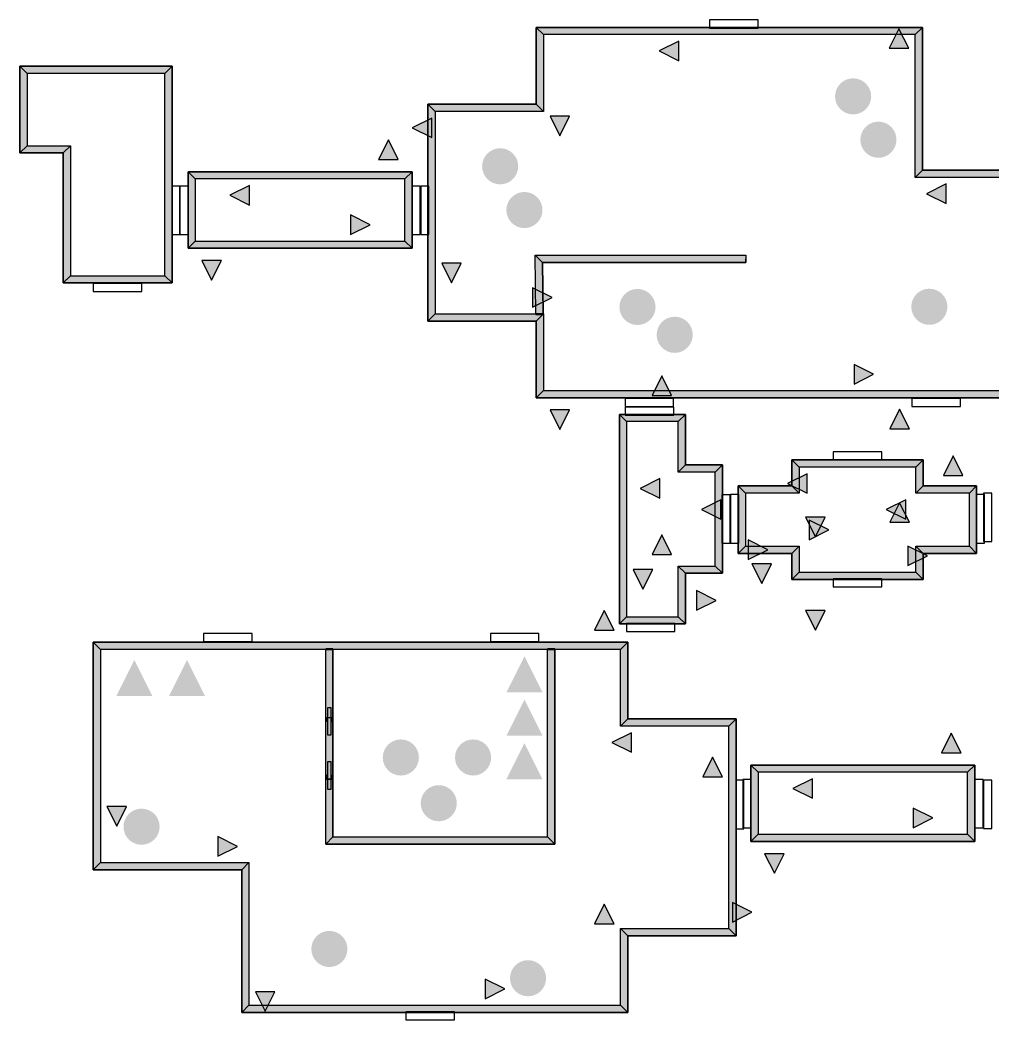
# Model space of a CAD drawing. Extents: x 261 to 36843, y 102 to 36209.
# Drawn here: x 261 to 13716, y 22369 to 36209 of the extents above; entities that cross this region are included whole.
import ezdxf

# ---------------------------------------------------------------- set-up
doc = ezdxf.new("R2010")
doc.units = 0
doc.header["$LTSCALE"] = 432.8
doc.header["$MEASUREMENT"] = 0
doc.layers.get('0').update_dxf_attribs({"linetype": 'CONTINUOUS'})
doc.layers.add('建筑围护', color=7, linetype='CONTINUOUS')

msp = doc.modelspace()

# ---------------------------------------------------------------- hatches: boundary and pattern name
for color, points in [(13, [(11544, 35152, -1), (12044, 35152, -1)]), (13, [(11894, 34552, -1), (12394, 34552, -1)]), (53, [(6658, 34184, -1), (7158, 34184, -1)]), (13, [(6994, 33579, -1), (7494, 33579, -1)]), (13, [(8559, 32237, -1), (9059, 32237, -1)]), (53, [(12599, 32240, -1), (13099, 32240, -1)]), (13, [(9074, 31852, -1), (9574, 31852, -1)]), (133, [(2094, 26852), (1844, 27352), (1594, 26852)]), (133, [(2823, 26852), (2573, 27352), (2323, 26852)]), (133, [(7494, 26902), (7244, 27402), (6994, 26902)]), (133, [(7494, 26302), (7244, 26802), (6994, 26302)]), (13, [(5283, 26002, -1), (5783, 26002, -1)]), (13, [(6283, 26002, -1), (6783, 26002, -1)]), (133, [(7494, 25702), (7244, 26202), (6994, 25702)]), (13, [(5808, 25369, -1), (6308, 25369, -1)]), (13, [(1694, 25044, -1), (2194, 25044, -1)]), (13, [(4294, 23352, -1), (4794, 23352, -1)]), (13, [(7044, 22947, -1), (7544, 22947, -1)])]:
    msp.add_hatch(color=color).paths.add_polyline_path(points)
at = {"layer": '建筑围护'}
for color, points in [(253, [(12653, 36006), (7508, 36006), (7408, 36106), (12753, 36106)]), (253, [(7508, 36006), (7508, 34943), (7408, 35043), (7408, 36106)]), (252, [(12427, 35817), (12563, 35817), (12427, 36088), (12292, 35817)]), (253, [(12653, 34031), (12653, 36006), (12753, 36106), (12753, 34131)]), (252, [(9382, 35780), (9382, 35916), (9111, 35780), (9382, 35645)]), (253, [(2266, 35469), (361, 35469), (261, 35569), (2366, 35569)]), (253, [(361, 35469), (361, 34469), (261, 34369), (261, 35569)]), (253, [(2266, 32669), (2266, 35469), (2366, 35569), (2366, 32569)]), (253, [(7508, 34943), (6008, 34943), (5908, 35043), (7408, 35043)]), (253, [(6008, 34943), (6008, 32143), (5908, 32043), (5908, 35043)]), (252, [(5960, 34717), (5960, 34852), (5689, 34717), (5960, 34581)]), (252, [(7734, 34876), (7599, 34876), (7734, 34605), (7870, 34876)]), (253, [(361, 34469), (961, 34469), (861, 34369), (261, 34369)]), (253, [(961, 34469), (961, 32669), (861, 32569), (861, 34369)]), (252, [(5362, 34278), (5497, 34278), (5362, 34549), (5226, 34278)]), (253, [(5588, 34009), (2688, 34009), (2588, 34109), (5688, 34109)]), (253, [(2688, 34009), (2688, 33150), (2588, 33050), (2588, 34109)]), (253, [(5588, 33150), (5588, 34009), (5688, 34109), (5688, 33050)]), (253, [(14708, 34031), (12653, 34031), (12753, 34131), (14808, 34131)]), (252, [(3439, 33783), (3439, 33919), (3168, 33783), (3439, 33648)]), (252, [(13082, 33805), (13082, 33941), (12811, 33805), (13082, 33670)]), (252, [(4836, 33376), (4836, 33240), (5107, 33376), (4836, 33511)]), (253, [(2688, 33150), (5588, 33150), (5688, 33050), (2588, 33050)]), (253, [(7393, 32952), (10308, 32952), (10308, 32902), (10308, 32852), (7494, 32852)]), (253, [(7401, 32143), (7393, 32952), (7494, 32852), (7501, 32143)]), (252, [(2914, 32881), (2778, 32881), (2914, 32610), (3049, 32881)]), (252, [(6234, 32844), (6099, 32844), (6234, 32573), (6370, 32844)]), (253, [(961, 32669), (2266, 32669), (2366, 32569), (861, 32569)]), (252, [(7357, 32369), (7357, 32233), (7628, 32369), (7357, 32504)]), (253, [(6008, 32143), (7508, 32143), (7408, 32043), (5908, 32043)]), (253, [(7501, 32143), (7401, 32143), (7401, 32133), (7501, 32133)]), (253, [(7508, 32143), (7508, 31079), (7408, 30979), (7408, 32043)]), (252, [(11807, 31305), (11807, 31170), (12078, 31305), (11807, 31441)]), (252, [(9146, 31013), (9281, 31013), (9146, 31284), (9010, 31013)]), (253, [(7508, 31079), (14708, 31079), (14808, 30979), (7408, 30979)]), (252, [(7734, 30813), (7599, 30813), (7734, 30542), (7870, 30813)]), (253, [(9372, 30651), (8659, 30651), (8559, 30751), (9472, 30751)]), (253, [(8659, 30651), (8659, 27951), (8559, 27851), (8559, 30751)]), (253, [(9372, 29951), (9372, 30651), (9472, 30751), (9472, 30051)]), (252, [(12437, 30552), (12572, 30552), (12437, 30822), (12301, 30552)]), (252, [(13178, 29905), (13314, 29905), (13178, 30175), (13043, 29905)]), (253, [(9886, 29951), (9372, 29951), (9472, 30051), (9986, 30051)]), (253, [(9886, 28651), (9886, 29951), (9986, 30051), (9986, 28551)]), (253, [(12662, 30020), (11046, 30020), (10946, 30120), (12762, 30120)]), (253, [(11046, 30020), (11046, 29661), (10946, 29761), (10946, 30120)]), (253, [(12662, 29661), (12662, 30020), (12762, 30120), (12762, 29761)]), (252, [(11156, 29794), (11156, 29929), (10885, 29794), (11156, 29658)]), (252, [(9118, 29726), (9118, 29861), (8847, 29726), (9118, 29590)]), (253, [(11046, 29661), (10304, 29661), (10204, 29761), (10946, 29761)]), (253, [(10304, 29661), (10304, 28926), (10204, 28826), (10204, 29761)]), (253, [(13404, 29661), (12662, 29661), (12762, 29761), (13504, 29761)]), (253, [(13404, 28926), (13404, 29661), (13504, 29761), (13504, 28826)]), (252, [(9964, 29435), (9964, 29570), (9693, 29435), (9964, 29299)]), (252, [(12522, 29435), (12522, 29570), (12251, 29435), (12522, 29299)]), (252, [(12437, 29258), (12572, 29258), (12437, 29528), (12301, 29258)]), (252, [(11272, 29329), (11136, 29329), (11272, 29058), (11407, 29329)]), (252, [(11186, 29152), (11186, 29016), (11457, 29152), (11186, 29287)]), (252, [(9146, 28813), (9281, 28813), (9146, 29084), (9010, 28813)]), (253, [(10304, 28926), (11046, 28926), (10946, 28826), (10204, 28826)]), (252, [(10340, 28877), (10340, 28742), (10611, 28877), (10340, 29013)]), (253, [(11046, 28926), (11046, 28567), (10946, 28467), (10946, 28826)]), (252, [(12553, 28793), (12553, 28657), (12824, 28793), (12553, 28928)]), (253, [(12662, 28567), (12662, 28926), (12762, 28826), (12762, 28467)]), (253, [(12662, 28926), (13404, 28926), (13504, 28826), (12762, 28826)]), (253, [(9372, 27951), (9372, 28651), (9472, 28551), (9472, 27851)]), (253, [(9372, 28651), (9886, 28651), (9986, 28551), (9472, 28551)]), (252, [(10530, 28682), (10394, 28682), (10530, 28411), (10665, 28682)]), (252, [(8885, 28603), (8749, 28603), (8885, 28332), (9020, 28603)]), (253, [(11046, 28567), (12662, 28567), (12762, 28467), (10946, 28467)]), (252, [(9627, 28177), (9627, 28042), (9898, 28177), (9627, 28313)]), (252, [(8349, 27765), (8484, 27765), (8349, 28036), (8213, 27765)]), (252, [(11272, 28035), (11136, 28035), (11272, 27764), (11407, 28035)]), (253, [(8659, 27951), (9372, 27951), (9472, 27851), (8559, 27851)]), (253, [(8574, 27498), (1374, 27498), (1274, 27598), (8674, 27598)]), (253, [(1374, 27498), (1374, 24547), (1274, 24447), (1274, 27598)]), (253, [(8574, 26435), (8574, 27498), (8674, 27598), (8674, 26535)]), (253, [(4494, 27498), (4594, 27498), (4594, 27508), (4494, 27508)]), (253, [(4494, 24802), (4494, 27498), (4594, 27498), (4594, 24902)]), (253, [(7563, 27498), (7663, 27498), (7663, 27508), (7563, 27508)]), (253, [(7563, 24902), (7563, 27498), (7663, 27498), (7663, 24802)]), (253, [(10074, 26435), (8574, 26435), (8674, 26535), (10174, 26535)]), (253, [(10074, 23635), (10074, 26435), (10174, 26535), (10174, 23535)]), (252, [(8726, 26209), (8726, 26345), (8455, 26209), (8726, 26074)]), (252, [(13153, 26067), (13288, 26067), (13153, 26338), (13017, 26067)]), (252, [(9849, 25734), (9984, 25734), (9849, 26005), (9713, 25734)]), (253, [(13379, 25798), (10479, 25798), (10379, 25898), (13479, 25898)]), (253, [(10479, 25798), (10479, 24939), (10379, 24839), (10379, 25898)]), (253, [(13379, 24939), (13379, 25798), (13479, 25898), (13479, 24839)]), (252, [(11230, 25573), (11230, 25708), (10959, 25573), (11230, 25437)]), (252, [(1600, 25324), (1465, 25324), (1600, 25053), (1736, 25324)]), (252, [(12627, 25165), (12627, 25030), (12898, 25165), (12627, 25301)]), (253, [(10479, 24939), (13379, 24939), (13479, 24839), (10379, 24839)]), (252, [(3001, 24772), (3001, 24637), (3272, 24772), (3001, 24908)]), (253, [(4594, 24902), (7563, 24902), (7663, 24802), (4494, 24802)]), (252, [(10705, 24670), (10569, 24670), (10705, 24399), (10840, 24670)]), (253, [(1374, 24547), (3430, 24547), (3330, 24447), (1274, 24447)]), (253, [(3430, 24547), (3430, 22572), (3330, 22472), (3330, 24447)]), (252, [(8349, 23702), (8484, 23702), (8349, 23973), (8213, 23702)]), (252, [(10123, 23861), (10123, 23725), (10394, 23861), (10123, 23996)]), (253, [(8574, 22572), (8574, 23635), (8674, 23535), (8674, 22472)]), (253, [(8574, 23635), (10074, 23635), (10174, 23535), (8674, 23535)]), (252, [(6701, 22798), (6701, 22662), (6972, 22798), (6701, 22933)]), (252, [(3656, 22761), (3520, 22761), (3656, 22490), (3791, 22761)]), (253, [(3430, 22572), (8574, 22572), (8674, 22472), (3330, 22472)])]:
    msp.add_hatch(color=color, dxfattribs=at).paths.add_polyline_path(points)

# ---------------------------------------------------------------- linework, layer by layer
at = {"color": 7, "linetype": 'Continuous'}
for points in [[(9808, 36096), (10479, 36096), (10479, 36209), (9808, 36209)], [(2361, 33911), (2361, 33240), (2474, 33240), (2474, 33911)], [(2474, 33909), (2474, 33238), (2588, 33238), (2588, 33909)], [(5688, 33909), (5688, 33238), (5801, 33238), (5801, 33909)], [(5808, 33909), (5808, 33238), (5922, 33238), (5922, 33909)], [(1276, 32451), (1947, 32451), (1947, 32564), (1276, 32564)], [(8637, 30859), (9308, 30859), (9308, 30972), (8637, 30972)], [(12608, 30859), (13279, 30859), (13279, 30972), (12608, 30972)], [(8639, 30738), (9310, 30738), (9310, 30851), (8639, 30851)], [(11519, 30120), (12190, 30120), (12190, 30233), (11519, 30233)], [(10090, 28966), (10090, 29637), (9977, 29637), (9977, 28966)], [(10098, 29641), (10098, 28970), (10211, 28970), (10211, 29641)], [(13498, 29641), (13498, 28970), (13611, 28970), (13611, 29641)], [(13599, 29661), (13599, 28990), (13713, 28990), (13713, 29661)], [(11519, 28363), (12190, 28363), (12190, 28476), (11519, 28476)], [(8656, 27745), (9327, 27745), (9327, 27858), (8656, 27858)], [(3474, 27719), (2803, 27719), (2803, 27606), (3474, 27606)], [(7445, 27719), (6774, 27719), (6774, 27606), (7445, 27606)], [(10281, 25015), (10281, 25686), (10168, 25686), (10168, 25015)], [(10265, 25698), (10265, 25027), (10379, 25027), (10379, 25698)], [(13479, 25698), (13479, 25027), (13592, 25027), (13592, 25698)], [(13599, 25690), (13599, 25019), (13713, 25019), (13713, 25690)], [(6274, 22482), (5603, 22482), (5603, 22369), (6274, 22369)]]:
    msp.add_lwpolyline(points, close=True, dxfattribs=at)
at = {"layer": '建筑围护', "color": 7, "linetype": 'Continuous'}
for p, q in [((12753, 36106), (7408, 36106)), ((7408, 36106), (7408, 35043)), ((12653, 36006), (7508, 36006)), ((7508, 36006), (7508, 34943)), ((12653, 34031), (12653, 36006)), ((12753, 34131), (12753, 36106)), ((2366, 35569), (261, 35569)), ((261, 35569), (261, 34369)), ((2366, 32569), (2366, 35569)), ((2266, 35469), (361, 35469)), ((361, 35469), (361, 34469)), ((2266, 32669), (2266, 35469)), ((7408, 35043), (5908, 35043)), ((5908, 35043), (5908, 32043)), ((7508, 34943), (6008, 34943)), ((6008, 34943), (6008, 32143)), ((361, 34469), (961, 34469)), ((961, 34469), (961, 32669)), ((261, 34369), (861, 34369)), ((861, 34369), (861, 32569)), ((5688, 34109), (2588, 34109)), ((2588, 34109), (2588, 33050)), ((5688, 33050), (5688, 34109)), ((14808, 34131), (12753, 34131)), ((5588, 34009), (2688, 34009)), ((2688, 34009), (2688, 33150)), ((5588, 33150), (5588, 34009)), ((14708, 34031), (12653, 34031)), ((2688, 33150), (5588, 33150)), ((2588, 33050), (5688, 33050)), ((7401, 32143), (7393, 32952)), ((7501, 32143), (7494, 32852)), ((961, 32669), (2266, 32669)), ((861, 32569), (2366, 32569)), ((6008, 32143), (7508, 32143)), ((7508, 32143), (7508, 31079)), ((5908, 32043), (7408, 32043)), ((7408, 32043), (7408, 30979)), ((7508, 31079), (14708, 31079)), ((7408, 30979), (14808, 30979)), ((9472, 30751), (8559, 30751)), ((8559, 30751), (8559, 27851)), ((9472, 30051), (9472, 30751)), ((9372, 30651), (8659, 30651)), ((8659, 30651), (8659, 27951)), ((9372, 29951), (9372, 30651)), ((9986, 30051), (9472, 30051)), ((9986, 28551), (9986, 30051)), ((12762, 30120), (10946, 30120)), ((10946, 30120), (10946, 29761)), ((12762, 29761), (12762, 30120)), ((9886, 29951), (9372, 29951)), ((9886, 28651), (9886, 29951)), ((12662, 30020), (11046, 30020)), ((11046, 30020), (11046, 29661)), ((12662, 29661), (12662, 30020)), ((10946, 29761), (10204, 29761)), ((10204, 29761), (10204, 28826)), ((13504, 29761), (12762, 29761)), ((13504, 28826), (13504, 29761)), ((11046, 29661), (10304, 29661)), ((10304, 29661), (10304, 28926)), ((13404, 29661), (12662, 29661)), ((13404, 28926), (13404, 29661)), ((10304, 28926), (11046, 28926)), ((11046, 28926), (11046, 28567)), ((12662, 28567), (12662, 28926)), ((12662, 28926), (13404, 28926)), ((10204, 28826), (10946, 28826)), ((10946, 28826), (10946, 28467)), ((12762, 28467), (12762, 28826)), ((12762, 28826), (13504, 28826)), ((9372, 27951), (9372, 28651)), ((9372, 28651), (9886, 28651)), ((9472, 27851), (9472, 28551)), ((9472, 28551), (9986, 28551)), ((11046, 28567), (12662, 28567)), ((10946, 28467), (12762, 28467)), ((8559, 27851), (9472, 27851)), ((8659, 27951), (9372, 27951)), ((8674, 27598), (1274, 27598)), ((1274, 27598), (1274, 24447)), ((8674, 26535), (8674, 27598)), ((8574, 27498), (1374, 27498)), ((1374, 27498), (1374, 24547)), ((4494, 24802), (4494, 27498)), ((4594, 24902), (4594, 27498)), ((7563, 24902), (7563, 27498)), ((7663, 24802), (7663, 27498)), ((8574, 26435), (8574, 27498)), ((4594, 26552), (4494, 26552)), ((10074, 26435), (8574, 26435)), ((10174, 26535), (8674, 26535)), ((10074, 23635), (10074, 26435)), ((10174, 23535), (10174, 26535)), ((13479, 25898), (10379, 25898)), ((10379, 25898), (10379, 24839)), ((13479, 24839), (13479, 25898)), ((13379, 25798), (10479, 25798)), ((10479, 25798), (10479, 24939)), ((13379, 24939), (13379, 25798)), ((4594, 25702), (4494, 25702)), ((10479, 24939), (13379, 24939)), ((4494, 24802), (7663, 24802)), ((4594, 24902), (7563, 24902)), ((10379, 24839), (13479, 24839)), ((1374, 24547), (3430, 24547)), ((3430, 24547), (3430, 22572)), ((1274, 24447), (3330, 24447)), ((3330, 24447), (3330, 22472)), ((8574, 22572), (8574, 23635)), ((8574, 23635), (10074, 23635)), ((8674, 22472), (8674, 23535)), ((8674, 23535), (10174, 23535)), ((3430, 22572), (8574, 22572)), ((3330, 22472), (8674, 22472))]:
    msp.add_line(p, q, dxfattribs=at)
for points in [[(12653, 36006), (7508, 36006), (7408, 36106), (12753, 36106)], [(7508, 36006), (7508, 34943), (7408, 35043), (7408, 36106)], [(12653, 34031), (12653, 36006), (12753, 36106), (12753, 34131)], [(2266, 35469), (361, 35469), (261, 35569), (2366, 35569)], [(361, 35469), (361, 34469), (261, 34369), (261, 35569)], [(2266, 32669), (2266, 35469), (2366, 35569), (2366, 32569)], [(7508, 34943), (6008, 34943), (5908, 35043), (7408, 35043)], [(6008, 34943), (6008, 32143), (5908, 32043), (5908, 35043)], [(361, 34469), (961, 34469), (861, 34369), (261, 34369)], [(961, 34469), (961, 32669), (861, 32569), (861, 34369)], [(5588, 34009), (2688, 34009), (2588, 34109), (5688, 34109)], [(2688, 34009), (2688, 33150), (2588, 33050), (2588, 34109)], [(5588, 33150), (5588, 34009), (5688, 34109), (5688, 33050)], [(14708, 34031), (12653, 34031), (12753, 34131), (14808, 34131)], [(2688, 33150), (5588, 33150), (5688, 33050), (2588, 33050)], [(7393, 32952), (10308, 32952), (10308, 32902), (10308, 32852), (7494, 32852)], [(7401, 32143), (7393, 32952), (7494, 32852), (7501, 32143)], [(961, 32669), (2266, 32669), (2366, 32569), (861, 32569)], [(6008, 32143), (7508, 32143), (7408, 32043), (5908, 32043)], [(7501, 32143), (7401, 32143), (7401, 32133), (7501, 32133)], [(7508, 32143), (7508, 31079), (7408, 30979), (7408, 32043)], [(7508, 31079), (14708, 31079), (14808, 30979), (7408, 30979)], [(9372, 30651), (8659, 30651), (8559, 30751), (9472, 30751)], [(8659, 30651), (8659, 27951), (8559, 27851), (8559, 30751)], [(9372, 29951), (9372, 30651), (9472, 30751), (9472, 30051)], [(9886, 29951), (9372, 29951), (9472, 30051), (9986, 30051)], [(9886, 28651), (9886, 29951), (9986, 30051), (9986, 28551)], [(12662, 30020), (11046, 30020), (10946, 30120), (12762, 30120)], [(11046, 30020), (11046, 29661), (10946, 29761), (10946, 30120)], [(12662, 29661), (12662, 30020), (12762, 30120), (12762, 29761)], [(11046, 29661), (10304, 29661), (10204, 29761), (10946, 29761)], [(10304, 29661), (10304, 28926), (10204, 28826), (10204, 29761)], [(13404, 29661), (12662, 29661), (12762, 29761), (13504, 29761)], [(13404, 28926), (13404, 29661), (13504, 29761), (13504, 28826)], [(10304, 28926), (11046, 28926), (10946, 28826), (10204, 28826)], [(11046, 28926), (11046, 28567), (10946, 28467), (10946, 28826)], [(12662, 28567), (12662, 28926), (12762, 28826), (12762, 28467)], [(12662, 28926), (13404, 28926), (13504, 28826), (12762, 28826)], [(9372, 27951), (9372, 28651), (9472, 28551), (9472, 27851)], [(9372, 28651), (9886, 28651), (9986, 28551), (9472, 28551)], [(11046, 28567), (12662, 28567), (12762, 28467), (10946, 28467)], [(8659, 27951), (9372, 27951), (9472, 27851), (8559, 27851)], [(8574, 27498), (1374, 27498), (1274, 27598), (8674, 27598)], [(1374, 27498), (1374, 24547), (1274, 24447), (1274, 27598)], [(8574, 26435), (8574, 27498), (8674, 27598), (8674, 26535)], [(4494, 27498), (4594, 27498), (4594, 27508), (4494, 27508)], [(4494, 24802), (4494, 27498), (4594, 27498), (4594, 24902)], [(7563, 27498), (7663, 27498), (7663, 27508), (7563, 27508)], [(7563, 24902), (7563, 27498), (7663, 27498), (7663, 24802)], [(4569, 26315), (4569, 26690), (4519, 26690), (4519, 26315)], [(4596, 25702), (4596, 26552), (4491, 26552), (4491, 25702)], [(4494, 26552), (4509, 26552), (4509, 26502), (4494, 26502)], [(4594, 26552), (4579, 26552), (4579, 26502), (4594, 26502)], [(10074, 26435), (8574, 26435), (8674, 26535), (10174, 26535)], [(10074, 23635), (10074, 26435), (10174, 26535), (10174, 23535)], [(4569, 25565), (4569, 25940), (4519, 25940), (4519, 25565)], [(13379, 25798), (10479, 25798), (10379, 25898), (13479, 25898)], [(10479, 25798), (10479, 24939), (10379, 24839), (10379, 25898)], [(13379, 24939), (13379, 25798), (13479, 25898), (13479, 24839)], [(4494, 25702), (4509, 25702), (4509, 25752), (4494, 25752)], [(4594, 25702), (4579, 25702), (4579, 25752), (4594, 25752)], [(10479, 24939), (13379, 24939), (13479, 24839), (10379, 24839)], [(4594, 24902), (7563, 24902), (7663, 24802), (4494, 24802)], [(1374, 24547), (3430, 24547), (3330, 24447), (1274, 24447)], [(3430, 24547), (3430, 22572), (3330, 22472), (3330, 24447)], [(8574, 22572), (8574, 23635), (8674, 23535), (8674, 22472)], [(8574, 23635), (10074, 23635), (10174, 23535), (8674, 23535)], [(3430, 22572), (8574, 22572), (8674, 22472), (3330, 22472)]]:
    msp.add_lwpolyline(points, close=True, dxfattribs=at)
at = {"layer": '建筑围护', "color": 252, "linetype": 'Continuous'}
for points in [[(12427, 35817), (12563, 35817), (12427, 36088), (12292, 35817)], [(9382, 35780), (9382, 35916), (9111, 35780), (9382, 35645)], [(5960, 34717), (5960, 34852), (5689, 34717), (5960, 34581)], [(7734, 34876), (7599, 34876), (7734, 34605), (7870, 34876)], [(5362, 34278), (5497, 34278), (5362, 34549), (5226, 34278)], [(3439, 33783), (3439, 33919), (3168, 33783), (3439, 33648)], [(13082, 33805), (13082, 33941), (12811, 33805), (13082, 33670)], [(4836, 33376), (4836, 33240), (5107, 33376), (4836, 33511)], [(2914, 32881), (2778, 32881), (2914, 32610), (3049, 32881)], [(6234, 32844), (6099, 32844), (6234, 32573), (6370, 32844)], [(7357, 32369), (7357, 32233), (7628, 32369), (7357, 32504)], [(11807, 31305), (11807, 31170), (12078, 31305), (11807, 31441)], [(9146, 31013), (9281, 31013), (9146, 31284), (9010, 31013)], [(7734, 30813), (7599, 30813), (7734, 30542), (7870, 30813)], [(12437, 30552), (12572, 30552), (12437, 30822), (12301, 30552)], [(13178, 29905), (13314, 29905), (13178, 30175), (13043, 29905)], [(11156, 29794), (11156, 29929), (10885, 29794), (11156, 29658)], [(9118, 29726), (9118, 29861), (8847, 29726), (9118, 29590)], [(9964, 29435), (9964, 29570), (9693, 29435), (9964, 29299)], [(12522, 29435), (12522, 29570), (12251, 29435), (12522, 29299)], [(12437, 29258), (12572, 29258), (12437, 29528), (12301, 29258)], [(11272, 29329), (11136, 29329), (11272, 29058), (11407, 29329)], [(11186, 29152), (11186, 29016), (11457, 29152), (11186, 29287)], [(9146, 28813), (9281, 28813), (9146, 29084), (9010, 28813)], [(10340, 28877), (10340, 28742), (10611, 28877), (10340, 29013)], [(12553, 28793), (12553, 28657), (12824, 28793), (12553, 28928)], [(10530, 28682), (10394, 28682), (10530, 28411), (10665, 28682)], [(8885, 28603), (8749, 28603), (8885, 28332), (9020, 28603)], [(9627, 28177), (9627, 28042), (9898, 28177), (9627, 28313)], [(8349, 27765), (8484, 27765), (8349, 28036), (8213, 27765)], [(11272, 28035), (11136, 28035), (11272, 27764), (11407, 28035)], [(8726, 26209), (8726, 26345), (8455, 26209), (8726, 26074)], [(13153, 26067), (13288, 26067), (13153, 26338), (13017, 26067)], [(9849, 25734), (9984, 25734), (9849, 26005), (9713, 25734)], [(11230, 25573), (11230, 25708), (10959, 25573), (11230, 25437)], [(1600, 25324), (1465, 25324), (1600, 25053), (1736, 25324)], [(12627, 25165), (12627, 25030), (12898, 25165), (12627, 25301)], [(3001, 24772), (3001, 24637), (3272, 24772), (3001, 24908)], [(10705, 24670), (10569, 24670), (10705, 24399), (10840, 24670)], [(8349, 23702), (8484, 23702), (8349, 23973), (8213, 23702)], [(10123, 23861), (10123, 23725), (10394, 23861), (10123, 23996)], [(6701, 22798), (6701, 22662), (6972, 22798), (6701, 22933)], [(3656, 22761), (3520, 22761), (3656, 22490), (3791, 22761)]]:
    msp.add_lwpolyline(points, close=True, dxfattribs=at)
at = {"layer": '建筑围护', "color": 7, "linetype": 'Continuous'}
for points in [[(7393, 32952), (10308, 32952), (10308, 32902)], [(7494, 32852), (10308, 32852), (10308, 32902)]]:
    msp.add_lwpolyline(points, dxfattribs=at)

doc.saveas('drawing.dxf')
